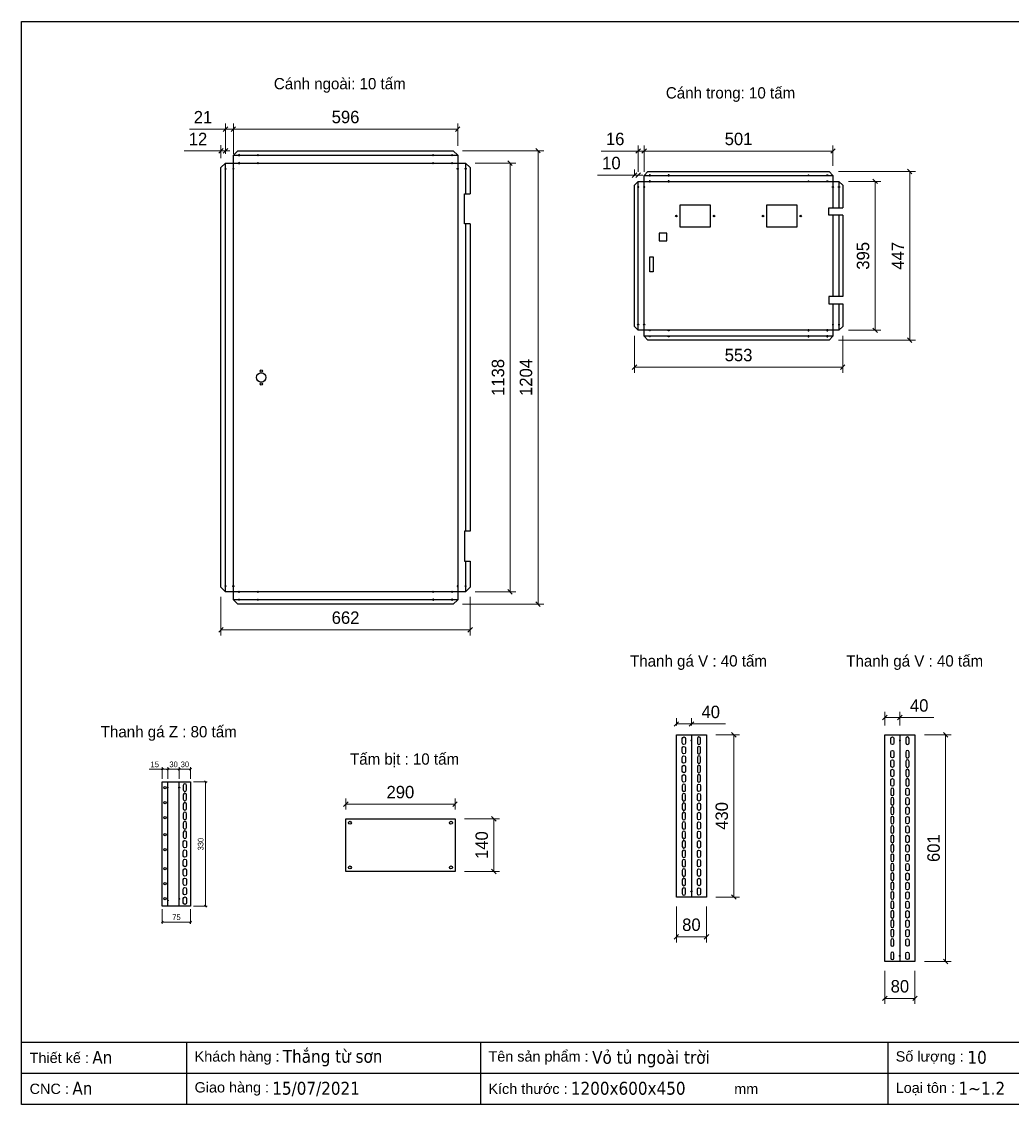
# Model space of a CAD drawing. Header units: millimetres. Extents: x 0 to 4065, y 0 to 2874.
# Drawn here: x 0 to 2630, y 0 to 2874 of the extents above; entities that cross this region are included whole.
import ezdxf
from ezdxf.enums import TextEntityAlignment as Align

# ---------------------------------------------------------------- set-up
doc = ezdxf.new("R2010")
doc.units = ezdxf.units.MM
doc.layers.add('CNC', color=7, linetype='Continuous')
doc.styles.add('Arial', font='arial.ttf')
doc.styles.add('Tahoma (Input Text)', font='tahoma.ttf')
doc.dimstyles.new('Dim-15', dxfattribs={"dimtxt": 15, "dimasz": 5, "dimexe": 5, "dimexo": 8, "dimgap": 5, "dimtad": 1, "dimdec": 0, "dimtxsty": 'Standard', "dimblk": 'OBLIQUE', "dimcen": 10, "dimclrd": 5, "dimclre": 5, "dimclrt": 3, "dimazin": 3, "dimtfac": 1, "dimtdec": 0, "dimtmove": 0, "dimatfit": 3, "dimldrblk": 'OBLIQUE', "dimlwd": 9, "dimlwe": 9})
doc.dimstyles.new('Dim-33', dxfattribs={"dimtxt": 33, "dimasz": 12, "dimexe": 15, "dimexo": 25, "dimgap": 15, "dimtad": 1, "dimdec": 0, "dimtxsty": 'Standard', "dimblk": 'OBLIQUE', "dimcen": 10, "dimclrd": 5, "dimclre": 5, "dimclrt": 3, "dimazin": 3, "dimtfac": 1, "dimtdec": 0, "dimtmove": 0, "dimatfit": 3, "dimldrblk": 'OPEN30', "dimlwd": 9, "dimlwe": 9})

# ---------------------------------------------------------------- blocks, each defined once
blk = doc.blocks.new('f3daunguoc')
at = {"layer": 'CNC', "color": 2, "lineweight": -3}
blk.add_circle((0, 0), 1.5, dxfattribs=at)
blk = doc.blocks.new('ovan8.5x20')
at = {"layer": 'CNC', "color": 2, "lineweight": -3}
for p, q in [((5.7, 4.2), (-5.8, 4.2)), ((-5.8, -4.2), (5.7, -4.2))]:
    blk.add_line(p, q, dxfattribs=at)
for centre, start, end in [((-5.8, 0), 90, 270), ((5.7, 0), 270, 90)]:
    blk.add_arc(centre, 4.25, start, end, dxfattribs=at)
blk = doc.blocks.new('*D1')
at = {"color": 5, "lineweight": 9, "transparency": 16777216}
for p, q in [((456.4, 855.8), (492.9, 855.8)), ((487.9, 855.8), (487.9, 525.8)), ((456.4, 525.8), (492.9, 525.8))]:
    blk.add_line(p, q, dxfattribs=at)
at = {"color": 0, "linetype": 'ByBlock', "lineweight": -2}
for p, q in [((490.4, 853.3), (485.4, 858.3)), ((485.4, 528.3), (490.4, 523.3))]:
    blk.add_line(p, q, dxfattribs=at)
at = {"layer": 'Defpoints', "color": 0, "transparency": 16777216}
for p in [(448.4, 855.8), (448.4, 525.8), (487.9, 525.8)]:
    blk.add_point(p, dxfattribs=at)
at = {"color": 3, "transparency": 16777216, "insert": (475.3, 690.8), "char_height": 15, "attachment_point": 5, "rotation": 90}
blk.add_mtext('330', dxfattribs=at)
blk = doc.blocks.new('_Oblique')
at = {"color": 0, "linetype": 'ByBlock', "lineweight": -2}
blk.add_line((-0.5, -0.5), (0.5, 0.5), dxfattribs=at)
blk = doc.blocks.new('*D2')
at = {"color": 5, "lineweight": 9, "transparency": 16777216}
for p, q in [((373.4, 517.8), (373.4, 478.9)), ((448.4, 517.8), (448.4, 478.9)), ((373.4, 483.9), (448.4, 483.9))]:
    blk.add_line(p, q, dxfattribs=at)
at = {"color": 0, "linetype": 'ByBlock', "lineweight": -2}
for p, q in [((375.9, 486.4), (370.9, 481.4)), ((445.9, 481.4), (450.9, 486.4))]:
    blk.add_line(p, q, dxfattribs=at)
at = {"layer": 'Defpoints', "color": 0, "transparency": 16777216}
for p in [(373.4, 525.8), (448.4, 525.8), (448.4, 483.9)]:
    blk.add_point(p, dxfattribs=at)
at = {"color": 3, "transparency": 16777216, "insert": (410.9, 496.6), "char_height": 15, "attachment_point": 5}
blk.add_mtext('75', dxfattribs=at)
blk = doc.blocks.new('*D3')
at = {"color": 0, "linetype": 'ByBlock', "lineweight": -2}
for p, q in [((390.9, 892.2), (385.9, 887.2)), ((415.9, 887.2), (420.9, 892.2))]:
    blk.add_line(p, q, dxfattribs=at)
at = {"color": 5, "lineweight": 9, "transparency": 16777216}
for p, q in [((388.4, 863.8), (388.4, 894.7)), ((418.4, 863.8), (418.4, 894.7)), ((388.4, 889.7), (418.4, 889.7))]:
    blk.add_line(p, q, dxfattribs=at)
at = {"layer": 'Defpoints', "color": 0, "transparency": 16777216}
for p in [(418.4, 889.7), (388.4, 855.8), (418.4, 855.8)]:
    blk.add_point(p, dxfattribs=at)
at = {"color": 3, "transparency": 16777216, "insert": (403.4, 902.4), "char_height": 15, "attachment_point": 5}
blk.add_mtext('30', dxfattribs=at)
blk = doc.blocks.new('*D4')
at = {"color": 0, "linetype": 'ByBlock', "lineweight": -2}
for p, q in [((420.9, 892.2), (415.9, 887.2)), ((445.9, 887.2), (450.9, 892.2))]:
    blk.add_line(p, q, dxfattribs=at)
at = {"color": 5, "lineweight": 9, "transparency": 16777216}
for p, q in [((418.4, 863.8), (418.4, 894.7)), ((448.4, 863.8), (448.4, 894.7)), ((418.4, 889.7), (448.4, 889.7))]:
    blk.add_line(p, q, dxfattribs=at)
at = {"layer": 'Defpoints', "color": 0, "transparency": 16777216}
for p in [(448.4, 889.7), (418.4, 855.8), (448.4, 855.8)]:
    blk.add_point(p, dxfattribs=at)
at = {"color": 3, "transparency": 16777216, "insert": (433.4, 902.4), "char_height": 15, "attachment_point": 5}
blk.add_mtext('30', dxfattribs=at)
blk = doc.blocks.new('*D5')
at = {"color": 0, "linetype": 'ByBlock', "lineweight": -2}
for p, q in [((375.9, 892.2), (370.9, 887.2)), ((385.9, 887.2), (390.9, 892.2))]:
    blk.add_line(p, q, dxfattribs=at)
at = {"color": 5, "lineweight": 9, "transparency": 16777216}
for p, q in [((373.4, 863.8), (373.4, 894.7)), ((388.4, 863.8), (388.4, 894.7)), ((373.4, 889.7), (338.3, 889.7)), ((388.4, 889.7), (373.4, 889.7))]:
    blk.add_line(p, q, dxfattribs=at)
at = {"layer": 'Defpoints', "color": 0, "transparency": 16777216}
for p in [(373.4, 889.7), (373.4, 855.8), (388.4, 855.8)]:
    blk.add_point(p, dxfattribs=at)
at = {"color": 3, "transparency": 16777216, "insert": (353.4, 902.4), "char_height": 15, "attachment_point": 5}
blk.add_mtext('15', dxfattribs=at)
blk = doc.blocks.new('f2dauxuoi')
at = {"layer": 'CNC', "color": 2, "lineweight": -3}
blk.add_circle((0, 0), 1, dxfattribs=at)
blk = doc.blocks.new('khungtenAsean2')
at = {"color": 7}
for p, q in [((2970, -1980), (0, -1980)), ((320, -1980), (320, -2100)), ((890, -1980), (890, -2100)), ((1680, -1980), (1680, -2100)), ((2020, -2040), (0, -2040))]:
    blk.add_line(p, q, dxfattribs=at)
blk.add_lwpolyline([(0, 0), (2970, 0), (2970, -2100), (0, -2100)], close=True, dxfattribs=at)
at = {"color": 2, "char_height": 20, "width": 917.634, "attachment_point": 4, "style": 'Arial'}
for s, insert in [('  Tên sản phẩm :', (890, -2010)), ('  Số lượng :', (1680, -2010)), ('  Thiết kế :', (0, -2010)), ('  Khách hàng :', (320, -2010)), ('  Giao hàng :', (320, -2070)), ('  Loại tôn :', (1680, -2070)), ('  CNC :', (0, -2070)), ('  Kích thước :', (890, -2070)), ('mm', (1382.3, -2070))]:
    blk.add_mtext(s, dxfattribs=dict(at, insert=insert))
at = {"color": 1, "style": 'Tahoma (Input Text)', "flags": 8}
for tag, p in [('#03', (506.6, -2019.3)), ('#01', (137.1, -2021.3)), ('#05', (1106.6, -2021.3)), ('#07', (1834.7, -2021.3)), ('#09', (2146.7, -2021.3)), ('#02', (98.5, -2081.3)), ('#04', (486.1, -2081.3)), ('#06', (1065.3, -2081.3)), ('#08', (1817.4, -2081.3)), ('#10', (2146.7, -2081.3))]:
    blk.add_attdef(tag, p, '', height=25, dxfattribs=at)
blk.add_attdef('#11', text='', height=25, dxfattribs=at).set_placement((2915, -2067.3), align=Align.CENTER)
blk = doc.blocks.new('*D6')
at = {"color": 0, "linetype": 'ByBlock', "lineweight": -2}
for p, q in [((568.1, 2594.8), (556.1, 2582.8)), ((1151.7, 2582.8), (1163.7, 2594.8))]:
    blk.add_line(p, q, dxfattribs=at)
at = {"color": 5, "lineweight": 9, "transparency": 16777216}
for p, q in [((562.1, 2544.5), (562.1, 2603.8)), ((562.1, 2588.8), (1157.7, 2588.8)), ((1157.7, 2544.5), (1157.7, 2603.8))]:
    blk.add_line(p, q, dxfattribs=at)
at = {"layer": 'Defpoints', "color": 0, "transparency": 16777216}
for p in [(1157.7, 2588.8), (562.1, 2519.5), (1157.7, 2519.5)]:
    blk.add_point(p, dxfattribs=at)
at = {"color": 3, "transparency": 16777216, "insert": (859.9, 2620.7), "char_height": 33, "attachment_point": 5}
blk.add_mtext('596', dxfattribs=at)
blk = doc.blocks.new('_Open30')
at = {"color": 0, "linetype": 'ByBlock', "lineweight": -2}
for p, q in [((-1, 0.27), (0, 0)), ((0, 0), (-1, -0.27)), ((0, 0), (-1, 0))]:
    blk.add_line(p, q, dxfattribs=at)
blk = doc.blocks.new('*D7')
at = {"color": 5, "lineweight": 9, "transparency": 16777216}
for p, q in [((541.1, 2588.8), (445.6, 2588.8)), ((541.1, 2523.5), (541.1, 2603.8)), ((562.1, 2588.8), (541.1, 2588.8)), ((562.1, 2523.5), (562.1, 2603.8)), ((562.1, 2588.8), (574.1, 2588.8))]:
    blk.add_line(p, q, dxfattribs=at)
at = {"color": 0, "linetype": 'ByBlock', "lineweight": -2}
for p, q in [((535.1, 2582.8), (547.1, 2594.8)), ((568.1, 2594.8), (556.1, 2582.8))]:
    blk.add_line(p, q, dxfattribs=at)
at = {"layer": 'Defpoints', "color": 0, "transparency": 16777216}
for p in [(541.1, 2588.8), (541.1, 2498.5), (562.1, 2498.5)]:
    blk.add_point(p, dxfattribs=at)
at = {"color": 3, "transparency": 16777216, "insert": (481.4, 2620.4), "char_height": 33, "attachment_point": 5}
blk.add_mtext('21', dxfattribs=at)
blk = doc.blocks.new('*D8')
at = {"color": 5, "lineweight": 9, "transparency": 16777216}
for p, q in [((529.1, 2531), (431.3, 2531)), ((529.1, 2511.5), (529.1, 2546)), ((541.1, 2531), (529.1, 2531)), ((541.1, 2523.5), (541.1, 2546)), ((541.1, 2531), (553.1, 2531))]:
    blk.add_line(p, q, dxfattribs=at)
at = {"color": 0, "linetype": 'ByBlock', "lineweight": -2}
for p, q in [((523.1, 2525), (535.1, 2537)), ((547.1, 2537), (535.1, 2525))]:
    blk.add_line(p, q, dxfattribs=at)
at = {"layer": 'Defpoints', "color": 0, "transparency": 16777216}
for p in [(529.1, 2531), (529.1, 2486.5), (541.1, 2498.5)]:
    blk.add_point(p, dxfattribs=at)
at = {"color": 3, "transparency": 16777216, "insert": (468.2, 2562.6), "char_height": 33, "attachment_point": 5}
blk.add_mtext('12', dxfattribs=at)
blk = doc.blocks.new('*D9')
at = {"color": 5, "lineweight": 9, "transparency": 16777216}
for p, q in [((529.1, 1347.5), (529.1, 1244.8)), ((1190.7, 1347.5), (1190.7, 1244.8)), ((529.1, 1259.8), (1190.7, 1259.8))]:
    blk.add_line(p, q, dxfattribs=at)
at = {"color": 0, "linetype": 'ByBlock', "lineweight": -2}
for p, q in [((535.1, 1265.8), (523.1, 1253.8)), ((1184.7, 1253.8), (1196.7, 1265.8))]:
    blk.add_line(p, q, dxfattribs=at)
at = {"layer": 'Defpoints', "color": 0, "transparency": 16777216}
for p in [(529.1, 1372.5), (1190.7, 1372.5), (1190.7, 1259.8)]:
    blk.add_point(p, dxfattribs=at)
at = {"color": 3, "transparency": 16777216, "insert": (859.9, 1291.7), "char_height": 33, "attachment_point": 5}
blk.add_mtext('662', dxfattribs=at)
blk = doc.blocks.new('*D10')
at = {"color": 5, "lineweight": 9, "transparency": 16777216}
for p, q in [((1170.7, 2531.5), (1386, 2531.5)), ((1371, 2531.5), (1371, 1327.5)), ((1170.7, 1327.5), (1386, 1327.5))]:
    blk.add_line(p, q, dxfattribs=at)
at = {"color": 0, "linetype": 'ByBlock', "lineweight": -2}
for p, q in [((1377, 2525.5), (1365, 2537.5)), ((1365, 1333.5), (1377, 1321.5))]:
    blk.add_line(p, q, dxfattribs=at)
at = {"layer": 'Defpoints', "color": 0, "transparency": 16777216}
for p in [(1145.7, 2531.5), (1145.7, 1327.5), (1371, 1327.5)]:
    blk.add_point(p, dxfattribs=at)
at = {"color": 3, "transparency": 16777216, "insert": (1339.1, 1929.5), "char_height": 33, "attachment_point": 5, "rotation": 90}
blk.add_mtext('1204', dxfattribs=at)
blk = doc.blocks.new('*D11')
at = {"color": 0, "linetype": 'ByBlock', "lineweight": -2}
for p, q in [((1302.6, 2492.5), (1290.6, 2504.5)), ((1290.6, 1366.5), (1302.6, 1354.5))]:
    blk.add_line(p, q, dxfattribs=at)
at = {"color": 5, "lineweight": 9, "transparency": 16777216}
for p, q in [((1203.7, 2498.5), (1311.6, 2498.5)), ((1296.6, 2498.5), (1296.6, 1360.5)), ((1203.7, 1360.5), (1311.6, 1360.5))]:
    blk.add_line(p, q, dxfattribs=at)
at = {"layer": 'Defpoints', "color": 0, "transparency": 16777216}
for p in [(1178.7, 2498.5), (1178.7, 1360.5), (1296.6, 1360.5)]:
    blk.add_point(p, dxfattribs=at)
at = {"color": 3, "transparency": 16777216, "insert": (1264.8, 1929.5), "char_height": 33, "attachment_point": 5, "rotation": 90}
blk.add_mtext('1138', dxfattribs=at)
blk = doc.blocks.new('*D12')
at = {"color": 0, "linetype": 'ByBlock', "lineweight": -2}
for p, q in [((1658.8, 2536.6), (1646.8, 2524.6)), ((2147.8, 2524.6), (2159.8, 2536.6))]:
    blk.add_line(p, q, dxfattribs=at)
at = {"color": 5, "lineweight": 9, "transparency": 16777216}
for p, q in [((1652.8, 2491), (1652.8, 2545.6)), ((1652.8, 2530.6), (2153.8, 2530.6)), ((2153.8, 2491), (2153.8, 2545.6))]:
    blk.add_line(p, q, dxfattribs=at)
at = {"layer": 'Defpoints', "color": 0, "transparency": 16777216}
for p in [(2153.8, 2530.6), (1652.8, 2466), (2153.8, 2466)]:
    blk.add_point(p, dxfattribs=at)
at = {"color": 3, "transparency": 16777216, "insert": (1903.3, 2562.5), "char_height": 33, "attachment_point": 5}
blk.add_mtext('501', dxfattribs=at)
blk = doc.blocks.new('*D13')
at = {"color": 5, "lineweight": 9, "transparency": 16777216}
for p, q in [((1636.8, 2530.6), (1538.6, 2530.6)), ((1636.8, 2475), (1636.8, 2545.6)), ((1652.8, 2530.6), (1636.8, 2530.6)), ((1652.8, 2475), (1652.8, 2545.6)), ((1652.8, 2530.6), (1664.8, 2530.6))]:
    blk.add_line(p, q, dxfattribs=at)
at = {"color": 0, "linetype": 'ByBlock', "lineweight": -2}
for p, q in [((1630.8, 2524.6), (1642.8, 2536.6)), ((1658.8, 2536.6), (1646.8, 2524.6))]:
    blk.add_line(p, q, dxfattribs=at)
at = {"layer": 'Defpoints', "color": 0, "transparency": 16777216}
for p in [(1636.8, 2530.6), (1636.8, 2450), (1652.8, 2450)]:
    blk.add_point(p, dxfattribs=at)
at = {"color": 3, "transparency": 16777216, "insert": (1575.7, 2562.5), "char_height": 33, "attachment_point": 5}
blk.add_mtext('16', dxfattribs=at)
blk = doc.blocks.new('*D14')
at = {"color": 0, "linetype": 'ByBlock', "lineweight": -2}
for p, q in [((1620.8, 2460.6), (1632.8, 2472.6)), ((1642.8, 2472.6), (1630.8, 2460.6))]:
    blk.add_line(p, q, dxfattribs=at)
at = {"color": 5, "lineweight": 9, "transparency": 16777216}
for p, q in [((1626.8, 2465), (1626.8, 2481.6)), ((1636.8, 2475), (1636.8, 2481.6)), ((1626.8, 2466.6), (1528.7, 2466.6)), ((1636.8, 2466.6), (1626.8, 2466.6)), ((1636.8, 2466.6), (1648.8, 2466.6))]:
    blk.add_line(p, q, dxfattribs=at)
at = {"layer": 'Defpoints', "color": 0, "transparency": 16777216}
for p in [(1626.8, 2466.6), (1636.8, 2450), (1626.8, 2440)]:
    blk.add_point(p, dxfattribs=at)
at = {"color": 3, "transparency": 16777216, "insert": (1565.7, 2498.5), "char_height": 33, "attachment_point": 5}
blk.add_mtext('10', dxfattribs=at)
blk = doc.blocks.new('*D15')
at = {"color": 5, "lineweight": 9, "transparency": 16777216}
for p, q in [((2194.8, 2450), (2280.8, 2450)), ((2265.8, 2450), (2265.8, 2054.7)), ((2194.8, 2054.7), (2280.8, 2054.7))]:
    blk.add_line(p, q, dxfattribs=at)
at = {"color": 0, "linetype": 'ByBlock', "lineweight": -2}
for p, q in [((2271.8, 2444), (2259.8, 2456)), ((2259.8, 2060.7), (2271.8, 2048.7))]:
    blk.add_line(p, q, dxfattribs=at)
at = {"layer": 'Defpoints', "color": 0, "transparency": 16777216}
for p in [(2169.8, 2450), (2169.8, 2054.7), (2265.8, 2054.7)]:
    blk.add_point(p, dxfattribs=at)
at = {"color": 3, "transparency": 16777216, "insert": (2233.9, 2252.4), "char_height": 33, "attachment_point": 5, "rotation": 90}
blk.add_mtext('395', dxfattribs=at)
blk = doc.blocks.new('*D16')
at = {"color": 5, "lineweight": 9, "transparency": 16777216}
for p, q in [((2168.8, 2476), (2372.7, 2476)), ((2357.7, 2476), (2357.7, 2028.7)), ((2168.8, 2028.7), (2372.7, 2028.7))]:
    blk.add_line(p, q, dxfattribs=at)
at = {"color": 0, "linetype": 'ByBlock', "lineweight": -2}
for p, q in [((2363.7, 2470), (2351.7, 2482)), ((2351.7, 2034.7), (2363.7, 2022.7))]:
    blk.add_line(p, q, dxfattribs=at)
at = {"layer": 'Defpoints', "color": 0, "transparency": 16777216}
for p in [(2143.8, 2476), (2143.8, 2028.7), (2357.7, 2028.7)]:
    blk.add_point(p, dxfattribs=at)
at = {"color": 3, "transparency": 16777216, "insert": (2326.2, 2252.4), "char_height": 33, "attachment_point": 5, "rotation": 90}
blk.add_mtext('447', dxfattribs=at)
blk = doc.blocks.new('*D17')
at = {"color": 5, "lineweight": 9, "transparency": 16777216}
for p, q in [((1626.8, 2039.7), (1626.8, 1942)), ((2179.8, 2039.7), (2179.8, 1942)), ((1626.8, 1957), (2179.8, 1957))]:
    blk.add_line(p, q, dxfattribs=at)
at = {"color": 0, "linetype": 'ByBlock', "lineweight": -2}
for p, q in [((1632.8, 1963), (1620.8, 1951)), ((2173.8, 1951), (2185.8, 1963))]:
    blk.add_line(p, q, dxfattribs=at)
at = {"layer": 'Defpoints', "color": 0, "transparency": 16777216}
for p in [(1626.8, 2064.7), (2179.8, 2064.7), (2179.8, 1957)]:
    blk.add_point(p, dxfattribs=at)
at = {"color": 3, "transparency": 16777216, "insert": (1903.3, 1988.8), "char_height": 33, "attachment_point": 5}
blk.add_mtext('553', dxfattribs=at)
blk = doc.blocks.new('*D24')
at = {"color": 5, "lineweight": 9, "transparency": 16777216}
for p, q in [((860.5, 783.1), (860.5, 811.7)), ((1150.5, 783.1), (1150.5, 811.7)), ((860.5, 796.7), (1150.5, 796.7))]:
    blk.add_line(p, q, dxfattribs=at)
at = {"color": 0, "linetype": 'ByBlock', "lineweight": -2}
for p, q in [((866.5, 802.7), (854.5, 790.7)), ((1144.5, 790.7), (1156.5, 802.7))]:
    blk.add_line(p, q, dxfattribs=at)
at = {"layer": 'Defpoints', "color": 0, "transparency": 16777216}
for p in [(1150.5, 796.7), (860.5, 758.1), (1150.5, 758.1)]:
    blk.add_point(p, dxfattribs=at)
at = {"color": 3, "transparency": 16777216, "insert": (1005.5, 828.6), "char_height": 33, "attachment_point": 5}
blk.add_mtext('290', dxfattribs=at)
blk = doc.blocks.new('*D25')
at = {"color": 5, "lineweight": 9, "transparency": 16777216}
for p, q in [((1175.5, 758.1), (1268.4, 758.1)), ((1253.4, 758.1), (1253.4, 618.1)), ((1175.5, 618.1), (1268.4, 618.1))]:
    blk.add_line(p, q, dxfattribs=at)
at = {"color": 0, "linetype": 'ByBlock', "lineweight": -2}
for p, q in [((1259.4, 752.1), (1247.4, 764.1)), ((1247.4, 624.1), (1259.4, 612.1))]:
    blk.add_line(p, q, dxfattribs=at)
at = {"layer": 'Defpoints', "color": 0, "transparency": 16777216}
for p in [(1150.5, 758.1), (1150.5, 618.1), (1253.4, 618.1)]:
    blk.add_point(p, dxfattribs=at)
at = {"color": 3, "transparency": 16777216, "insert": (1221.6, 688.1), "char_height": 33, "attachment_point": 5, "rotation": 90}
blk.add_mtext('140', dxfattribs=at)
blk = doc.blocks.new('*D26')
at = {"color": 0, "linetype": 'ByBlock', "lineweight": -2}
for p, q in [((1744.1, 1015.7), (1732.1, 1003.7)), ((1772.1, 1003.7), (1784.1, 1015.7))]:
    blk.add_line(p, q, dxfattribs=at)
at = {"color": 5, "lineweight": 9, "transparency": 16777216}
for p, q in [((1738.1, 1005.8), (1738.1, 1024.7)), ((1738.1, 1009.7), (1778.1, 1009.7)), ((1778.1, 1005.8), (1778.1, 1024.7)), ((1778.1, 1009.7), (1868.6, 1009.7))]:
    blk.add_line(p, q, dxfattribs=at)
at = {"layer": 'Defpoints', "color": 0, "transparency": 16777216}
for p in [(1778.1, 1009.7), (1738.1, 980.8), (1778.1, 980.8)]:
    blk.add_point(p, dxfattribs=at)
at = {"color": 3, "transparency": 16777216, "insert": (1829.4, 1041.5), "char_height": 33, "attachment_point": 5}
blk.add_mtext('40', dxfattribs=at)
blk = doc.blocks.new('*D27')
at = {"color": 5, "lineweight": 9, "transparency": 16777216}
for p, q in [((1738.1, 525.4), (1738.1, 429.8)), ((1818.1, 525.4), (1818.1, 429.8)), ((1738.1, 444.8), (1818.1, 444.8))]:
    blk.add_line(p, q, dxfattribs=at)
at = {"color": 0, "linetype": 'ByBlock', "lineweight": -2}
for p, q in [((1744.1, 450.8), (1732.1, 438.8)), ((1812.1, 438.8), (1824.1, 450.8))]:
    blk.add_line(p, q, dxfattribs=at)
at = {"layer": 'Defpoints', "color": 0, "transparency": 16777216}
for p in [(1738.1, 550.4), (1818.1, 550.4), (1818.1, 444.8)]:
    blk.add_point(p, dxfattribs=at)
at = {"color": 3, "transparency": 16777216, "insert": (1778.1, 476.6), "char_height": 33, "attachment_point": 5}
blk.add_mtext('80', dxfattribs=at)
blk = doc.blocks.new('*D28')
at = {"color": 5, "lineweight": 9, "transparency": 16777216}
for p, q in [((1843.1, 980.8), (1905.8, 980.8)), ((1890.8, 980.8), (1890.8, 550.4)), ((1843.1, 550.4), (1905.8, 550.4))]:
    blk.add_line(p, q, dxfattribs=at)
at = {"color": 0, "linetype": 'ByBlock', "lineweight": -2}
for p, q in [((1896.8, 974.8), (1884.8, 986.8)), ((1884.8, 556.4), (1896.8, 544.4))]:
    blk.add_line(p, q, dxfattribs=at)
at = {"layer": 'Defpoints', "color": 0, "transparency": 16777216}
for p in [(1818.1, 980.8), (1818.1, 550.4), (1890.8, 550.4)]:
    blk.add_point(p, dxfattribs=at)
at = {"color": 3, "transparency": 16777216, "insert": (1858.9, 765.6), "char_height": 33, "attachment_point": 5, "rotation": 90}
blk.add_mtext('430', dxfattribs=at)
blk = doc.blocks.new('*D29')
at = {"color": 5, "lineweight": 9, "transparency": 16777216}
for p, q in [((2291.6, 1005.8), (2291.6, 1041.7)), ((2331.6, 1005.8), (2331.6, 1041.7)), ((2291.6, 1026.7), (2331.6, 1026.7)), ((2331.6, 1026.7), (2422.1, 1026.7))]:
    blk.add_line(p, q, dxfattribs=at)
at = {"color": 0, "linetype": 'ByBlock', "lineweight": -2}
for p, q in [((2297.6, 1032.7), (2285.6, 1020.7)), ((2325.6, 1020.7), (2337.6, 1032.7))]:
    blk.add_line(p, q, dxfattribs=at)
at = {"layer": 'Defpoints', "color": 0, "transparency": 16777216}
for p in [(2331.6, 1026.7), (2291.6, 980.8), (2331.6, 980.8)]:
    blk.add_point(p, dxfattribs=at)
at = {"color": 3, "transparency": 16777216, "insert": (2382.8, 1058.6), "char_height": 33, "attachment_point": 5}
blk.add_mtext('40', dxfattribs=at)
blk = doc.blocks.new('*D30')
at = {"color": 5, "lineweight": 9, "transparency": 16777216}
for p, q in [((2396.6, 980.8), (2468, 980.8)), ((2453, 980.8), (2453, 379.4)), ((2396.6, 379.4), (2468, 379.4))]:
    blk.add_line(p, q, dxfattribs=at)
at = {"color": 0, "linetype": 'ByBlock', "lineweight": -2}
for p, q in [((2459, 974.8), (2447, 986.8)), ((2447, 385.4), (2459, 373.4))]:
    blk.add_line(p, q, dxfattribs=at)
at = {"layer": 'Defpoints', "color": 0, "transparency": 16777216}
for p in [(2371.6, 980.8), (2371.6, 379.4), (2453, 379.4)]:
    blk.add_point(p, dxfattribs=at)
at = {"color": 3, "transparency": 16777216, "insert": (2421.1, 680.1), "char_height": 33, "attachment_point": 5, "rotation": 90}
blk.add_mtext('601', dxfattribs=at)
blk = doc.blocks.new('*D31')
at = {"color": 5, "lineweight": 9, "transparency": 16777216}
for p, q in [((2291.6, 354.4), (2291.6, 266.4)), ((2371.6, 354.4), (2371.6, 266.4)), ((2291.6, 281.4), (2371.6, 281.4))]:
    blk.add_line(p, q, dxfattribs=at)
at = {"color": 0, "linetype": 'ByBlock', "lineweight": -2}
for p, q in [((2297.6, 287.4), (2285.6, 275.4)), ((2365.6, 275.4), (2377.6, 287.4))]:
    blk.add_line(p, q, dxfattribs=at)
at = {"layer": 'Defpoints', "color": 0, "transparency": 16777216}
for p in [(2291.6, 379.4), (2371.6, 379.4), (2371.6, 281.4)]:
    blk.add_point(p, dxfattribs=at)
at = {"color": 3, "transparency": 16777216, "insert": (2331.6, 313.2), "char_height": 33, "attachment_point": 5}
blk.add_mtext('80', dxfattribs=at)

msp = doc.modelspace()

# ---------------------------------------------------------------- linework, layer by layer
at = {"color": 7}
for p, q in [((1778.1, 980.8), (1778.1, 550.4)), ((2331.6, 980.8), (2331.6, 379.4)), ((373.4, 855.8), (448.4, 855.8)), ((373.4, 525.8), (373.4, 855.8)), ((388.4, 525.8), (388.4, 855.8)), ((418.4, 525.8), (418.4, 855.8)), ((448.4, 855.8), (448.4, 525.8)), ((448.4, 525.8), (373.4, 525.8))]:
    msp.add_line(p, q, dxfattribs=at)
for points in [[(1190.7, 1441.7), (1190.7, 1372.5), (1178.7, 1360.5), (1157.7, 1360.5), (1157.7, 1339.5), (1145.7, 1327.5), (574.1, 1327.5), (562.1, 1339.5), (562.1, 1360.5), (541.1, 1360.5), (529.1, 1372.5), (529.1, 2486.5), (541.1, 2498.5), (562.1, 2498.5), (562.1, 2519.5), (574.1, 2531.5), (1145.7, 2531.5), (1157.7, 2519.5), (1157.7, 2498.5), (1178.7, 2498.5), (1190.7, 2486.5), (1190.7, 2417.3)], [(562.1, 2519.5), (1157.7, 2519.5)], [(541.1, 1360.5), (541.1, 2498.5)], [(1178.7, 2498.5), (1178.7, 2417.3)], [(2179.8, 2124.7), (2179.8, 2064.7), (2169.8, 2054.7), (2153.8, 2054.7), (2153.8, 2038.7), (2143.8, 2028.7), (1662.8, 2028.7), (1652.8, 2038.7), (1652.8, 2054.7), (1636.8, 2054.7), (1626.8, 2064.7), (1626.8, 2440), (1636.8, 2450), (1652.8, 2450), (1652.8, 2466), (1662.8, 2476), (2143.8, 2476), (2153.8, 2466), (2153.8, 2450), (2169.8, 2450), (2179.8, 2440), (2179.8, 2380)], [(1636.8, 2054.7), (1636.8, 2450)], [(1652.8, 2466), (2153.8, 2466)], [(2153.8, 2124.7), (2153.8, 2054.7), (1652.8, 2054.7), (1652.8, 2450), (2153.8, 2450), (2153.8, 2380)], [(2169.8, 2450), (2169.8, 2380)], [(2153.8, 2360), (2153.8, 2144.7)], [(2169.8, 2360), (2169.8, 2144.7)], [(2179.8, 2360), (2179.8, 2144.7)], [(1178.7, 2337.3), (1178.7, 1521.7)], [(1190.7, 2337.3), (1190.7, 1521.7)], [(2169.8, 2124.7), (2169.8, 2054.7)], [(2153.8, 2038.7), (1652.8, 2038.7)], [(1178.7, 1441.7), (1178.7, 1360.5)], [(1157.7, 1339.5), (562.1, 1339.5)]]:
    msp.add_lwpolyline(points, dxfattribs=at)
for points in [[(562.1, 2498.5), (1157.7, 2498.5), (1157.7, 1360.5), (562.1, 1360.5)], [(1738.1, 980.8), (1818.1, 980.8), (1818.1, 550.4), (1738.1, 550.4)], [(2291.6, 980.8), (2371.6, 980.8), (2371.6, 379.4), (2291.6, 379.4)], [(860.5, 758.1), (1150.5, 758.1), (1150.5, 618.1), (860.5, 618.1)]]:
    msp.add_lwpolyline(points, close=True, dxfattribs=at)
at = {"color": 2}
for points in [[(1190.7, 2337.3), (1175.7, 2337.3), (1175.7, 2417.3), (1190.7, 2417.3)], [(2179.8, 2360), (2142.8, 2360), (2142.8, 2380), (2179.8, 2380)], [(2179.8, 2144.7), (2142.8, 2144.7), (2142.8, 2124.7), (2179.8, 2124.7)], [(1190.7, 1521.7), (1175.7, 1521.7), (1175.7, 1441.7), (1190.7, 1441.7)]]:
    msp.add_lwpolyline(points, dxfattribs=at)
for points in [[(1748.3, 2388.1), (1828.3, 2388.1), (1828.3, 2328.1), (1748.3, 2328.1)], [(1978.3, 2388.1), (2058.3, 2388.1), (2058.3, 2328.1), (1978.3, 2328.1)], [(1692.5, 2292.1), (1713, 2292.1), (1713, 2312.6), (1692.5, 2312.6)], [(1667.8, 2249.5), (1676.8, 2249.5), (1676.8, 2209.5), (1667.8, 2209.5)]]:
    msp.add_lwpolyline(points, close=True, dxfattribs=at)
for centre, radius in [((1738.3, 2358.1), 2), ((1838.3, 2358.1), 2), ((1968.3, 2358.1), 2), ((2068.3, 2358.1), 2), ((636.1, 1929.5), 12.5), ((636.1, 1946.5), 3), ((636.1, 1912.5), 3), ((380.9, 840.8), 3), ((380.9, 800.8), 3), ((380.9, 760.8), 3), ((871.3, 747.4), 4), ((1139.8, 747.4), 4), ((380.9, 715.8), 3), ((380.9, 675.8), 3), ((871.3, 628.9), 4), ((1139.8, 628.9), 4), ((380.9, 625.8), 3), ((380.9, 585.8), 3), ((380.9, 545.8), 3)]:
    msp.add_circle(centre, radius, dxfattribs=at)

# ---------------------------------------------------------------- block references
at = {"color": 7}
ref = msp.add_blockref('khungtenAsean2', (0, 2874), dxfattribs=dict(at, xscale=1.368575999993481, yscale=1.368575999993481, zscale=1.368575999993481))
ref.add_attrib('#08', '1~1.2', (2487.3, 25.6), dxfattribs={"color": 1, "height": 34.21, "style": 'Tahoma (Input Text)'})
ref.add_attrib('#07', '10', (2510.9, 107.7), dxfattribs={"color": 1, "height": 34.21, "style": 'Tahoma (Input Text)'})
ref.add_attrib('#06', '1200x600x450', (1458, 25.6), dxfattribs={"color": 1, "height": 34.214, "style": 'Tahoma (Input Text)'})
ref.add_attrib('#05', 'Vỏ tủ ngoài trời', (1514.5, 107.7), dxfattribs={"color": 1, "height": 34.214, "style": 'Tahoma (Input Text)'})
ref.add_attrib('#04', '15/07/2021', (665.3, 25.6), dxfattribs={"color": 1, "height": 34.21, "style": 'Tahoma (Input Text)'})
ref.add_attrib('#03', 'Thắng từ sơn', (693.3, 110.4), dxfattribs={"color": 1, "height": 34.214, "style": 'Tahoma (Input Text)'})
ref.add_attrib('#02', 'An', (134.7, 25.6), dxfattribs={"color": 1, "height": 34.21, "style": 'Tahoma (Input Text)'})
ref.add_attrib('#01', 'An', (187.6, 107.7), dxfattribs={"color": 1, "height": 34.21, "style": 'Tahoma (Input Text)'})
at = {"lineweight": -3, "xscale": -1}
for p, rotation in [((577.1, 2519.5), 180), ((627.1, 2519.5), 180), ((541.1, 2483.5), 180), ((562.1, 2483.5), 180), ((577.1, 2498.5), 180), ((627.1, 2498.5), 180), ((1667.8, 2466), 180), ((1667.8, 2450), 180), ((1717.8, 2466), 180), ((1717.8, 2450), 180), ((1636.8, 2435), 180), ((1652.8, 2435), 180), ((1778.1, 965.8), 180), ((2331.6, 965.8), 180), ((418.4, 545.8), 270)]:
    msp.add_blockref('f3daunguoc', p, dxfattribs=dict(at, rotation=rotation))
at = {"lineweight": -3}
for name, p, rotation in [('f3daunguoc', (1092.7, 2519.5), 180), ('f3daunguoc', (1142.7, 2519.5), 180), ('f3daunguoc', (1092.7, 2498.5), 180), ('f3daunguoc', (1142.7, 2498.5), 180), ('f3daunguoc', (1157.7, 2483.5), 180), ('f3daunguoc', (1178.7, 2483.5), 180), ('f3daunguoc', (2088.8, 2466), 180), ('f3daunguoc', (2088.8, 2450), 180), ('f3daunguoc', (2138.8, 2466), 180), ('f3daunguoc', (2138.8, 2450), 180), ('f3daunguoc', (2153.8, 2435), 180), ('f3daunguoc', (2169.8, 2435), 180), ('f3daunguoc', (418.4, 840.8), 270), ('f2dauxuoi', (388.4, 540.8), 180)]:
    msp.add_blockref(name, p, dxfattribs=dict(at, rotation=rotation))
for p in [(1636.8, 2069.7), (1652.8, 2069.7), (1667.8, 2054.7), (1717.8, 2054.7), (1667.8, 2038.7), (1717.8, 2038.7), (541.1, 1375.5), (562.1, 1375.5), (577.1, 1360.5), (627.1, 1360.5), (577.1, 1339.5), (627.1, 1339.5), (1778.1, 565.4), (2331.6, 394.4)]:
    msp.add_blockref('f3daunguoc', p, dxfattribs=at)
at = {"lineweight": -3, "xscale": -1}
for name, p in [('f3daunguoc', (2153.8, 2069.7)), ('f3daunguoc', (2169.8, 2069.7)), ('f3daunguoc', (2088.8, 2054.7)), ('f3daunguoc', (2138.8, 2054.7)), ('f3daunguoc', (2088.8, 2038.7)), ('f3daunguoc', (2138.8, 2038.7)), ('f3daunguoc', (1092.7, 1360.5)), ('f3daunguoc', (1142.7, 1360.5)), ('f3daunguoc', (1157.7, 1375.5)), ('f3daunguoc', (1178.7, 1375.5)), ('f3daunguoc', (1092.7, 1339.5)), ('f3daunguoc', (1142.7, 1339.5)), ('f2dauxuoi', (388.4, 840.8))]:
    msp.add_blockref(name, p, dxfattribs=at)
at = {"layer": 'CNC', "lineweight": -3, "xscale": -1}
for p, rotation in [((1758.1, 965.2), 90), ((1758.1, 940.2), 90), ((2311.6, 965.2), 90), ((1758.1, 915.2), 90), ((2311.6, 929.5), 90), ((1758.1, 890.2), 90), ((2311.6, 904.5), 90), ((1758.1, 865.2), 90), ((2311.6, 879.5), 90), ((2311.6, 854.5), 90), ((1798.1, 840.2), 270), ((2351.6, 829.5), 270), ((1798.1, 815.2), 270), ((2351.6, 804.5), 270), ((1798.1, 790.2), 270), ((2351.6, 779.5), 270), ((1798.1, 765.2), 270), ((1798.1, 740.2), 270), ((2351.6, 754.5), 270), ((1798.1, 715.2), 270), ((2351.6, 729.5), 270), ((433.4, 690.8), 270), ((1798.1, 690.2), 270), ((2351.6, 704.5), 270), ((433.4, 665.8), 270), ((1798.1, 665.2), 270), ((2351.6, 679.5), 270), ((2351.6, 654.5), 270), ((433.4, 640.8), 270), ((1798.1, 640.2), 270), ((2351.6, 629.5), 270), ((433.4, 615.8), 270), ((1798.1, 615.2), 270), ((2351.6, 604.5), 270), ((433.4, 590.8), 270), ((433.4, 565.8), 270), ((1798.1, 590.2), 270), ((1798.1, 565.2), 270), ((2351.6, 579.5), 270), ((433.4, 540.8), 270), ((2351.6, 554.5), 270), ((2351.6, 529.5), 270), ((2351.6, 504.5), 270), ((2351.6, 479.5), 270), ((2351.6, 454.5), 270), ((2351.6, 429.5), 270), ((2351.6, 394.2), 270)]:
    msp.add_blockref('ovan8.5x20', p, dxfattribs=dict(at, rotation=rotation))
at = {"layer": 'CNC', "lineweight": -3}
for p, rotation in [((1798.1, 965.2), 270), ((1798.1, 940.2), 270), ((2351.6, 965.2), 270), ((1798.1, 915.2), 270), ((2351.6, 929.5), 270), ((1798.1, 890.2), 270), ((2351.6, 904.5), 270), ((1798.1, 865.2), 270), ((2351.6, 879.5), 270), ((2351.6, 854.5), 270), ((433.4, 840.8), 270), ((1758.1, 840.2), 90), ((2311.6, 829.5), 90), ((433.4, 815.8), 270), ((1758.1, 815.2), 90), ((2311.6, 804.5), 90), ((433.4, 790.8), 270), ((1758.1, 790.2), 90), ((2311.6, 779.5), 90), ((433.4, 765.8), 270), ((433.4, 740.8), 270), ((1758.1, 765.2), 90), ((1758.1, 740.2), 90), ((2311.6, 754.5), 90), ((433.4, 715.8), 270), ((1758.1, 715.2), 90), ((2311.6, 729.5), 90), ((1758.1, 690.2), 90), ((2311.6, 704.5), 90), ((1758.1, 665.2), 90), ((2311.6, 679.5), 90), ((2311.6, 654.5), 90), ((1758.1, 640.2), 90), ((2311.6, 629.5), 90), ((1758.1, 615.2), 90), ((2311.6, 604.5), 90), ((1758.1, 590.2), 90), ((1758.1, 565.2), 90), ((2311.6, 579.5), 90), ((2311.6, 554.5), 90), ((2311.6, 529.5), 90), ((2311.6, 504.5), 90), ((2311.6, 479.5), 90), ((2311.6, 454.5), 90), ((2311.6, 429.5), 90), ((2311.6, 394.2), 90)]:
    msp.add_blockref('ovan8.5x20', p, dxfattribs=dict(at, rotation=rotation))

# ---------------------------------------------------------------- texts
at = {"color": 2, "char_height": 35, "width": 775, "attachment_point": 5}
for s, insert in [('{\\H0.8571x;\\C7;Cánh ngoài: 10 tấm}', (844.6, 2704.9)), ('{\\H0.8571x;\\C7;Cánh trong: 10 tấm}', (1881.9, 2680.5)), ('{\\H0.8571x;\\C7;Thanh gá V : 40 tấm}', (1796.9, 1172.6)), ('{\\H0.8571x;\\C7;Thanh gá V : 40 tấm}', (2370.9, 1172.6)), ('{\\H0.8571x;\\C7;Thanh gá Z : 80 tấm}', (390.5, 984.6)), ('{\\H0.8571x;\\C7;Tấm bịt : 10 tấm}', (1016.5, 913.3))]:
    msp.add_mtext(s, dxfattribs=dict(at, insert=insert))

# ---------------------------------------------------------------- dimensions: what is measured, and where the dimension line sits
at = {"color": 7}
for base, p1, p2, dimstyle, picture, middle in [((541.1, 2588.8), (562.1, 2498.5), (541.1, 2498.5), 'Dim-33', '*D7', (481.4, 2620.4)), ((1157.7, 2588.8), (562.1, 2519.5), (1157.7, 2519.5), 'Dim-33', '*D6', (859.9, 2620.7)), ((529.1, 2531), (541.1, 2498.5), (529.1, 2486.5), 'Dim-33', '*D8', (468.2, 2562.6)), ((1636.8, 2530.6), (1652.8, 2450), (1636.8, 2450), 'Dim-33', '*D13', (1575.7, 2562.5)), ((2153.8, 2530.6), (1652.8, 2466), (2153.8, 2466), 'Dim-33', '*D12', (1903.3, 2562.5)), ((1626.8, 2466.6), (1636.8, 2450), (1626.8, 2440), 'Dim-33', '*D14', (1565.7, 2498.5)), ((2179.8, 1957), (1626.8, 2064.7), (2179.8, 2064.7), 'Dim-33', '*D17', (1903.3, 1988.8)), ((1190.7, 1259.8), (529.1, 1372.5), (1190.7, 1372.5), 'Dim-33', '*D9', (859.9, 1291.7)), ((2331.6, 1026.7), (2291.6, 980.8), (2331.6, 980.8), 'Dim-33', '*D29', (2382.8, 1058.6)), ((1778.1, 1009.7), (1738.1, 980.8), (1778.1, 980.8), 'Dim-33', '*D26', (1829.4, 1041.5)), ((373.4, 889.7), (388.4, 855.8), (373.4, 855.8), 'Dim-15', '*D5', (353.4, 902.4)), ((1150.5, 796.7), (860.5, 758.1), (1150.5, 758.1), 'Dim-33', '*D24', (1005.5, 828.6)), ((1818.1, 444.8), (1738.1, 550.4), (1818.1, 550.4), 'Dim-33', '*D27', (1778.1, 476.6)), ((448.4, 483.9), (373.4, 525.8), (448.4, 525.8), 'Dim-15', '*D2', (410.9, 496.6)), ((2371.6, 281.4), (2291.6, 379.4), (2371.6, 379.4), 'Dim-33', '*D31', (2331.6, 313.2))]:
    dim = msp.add_linear_dim(base=base, p1=p1, p2=p2, dimstyle=dimstyle, dxfattribs=at)
    dim.commit()
    dim.dimension.update_dxf_attribs({"geometry": picture, "text_midpoint": middle})
for base, p1, p2, dimstyle, picture, middle in [((1371, 1327.5), (1145.7, 2531.5), (1145.7, 1327.5), 'Dim-33', '*D10', (1339.1, 1929.5)), ((1296.6, 1360.5), (1178.7, 2498.5), (1178.7, 1360.5), 'Dim-33', '*D11', (1264.8, 1929.5)), ((2357.7, 2028.7), (2143.8, 2476), (2143.8, 2028.7), 'Dim-33', '*D16', (2326.2, 2252.4)), ((2265.8, 2054.7), (2169.8, 2450), (2169.8, 2054.7), 'Dim-33', '*D15', (2233.9, 2252.4)), ((1890.8, 550.4), (1818.1, 980.8), (1818.1, 550.4), 'Dim-33', '*D28', (1858.9, 765.6)), ((2453, 379.4), (2371.6, 980.8), (2371.6, 379.4), 'Dim-33', '*D30', (2421.1, 680.1)), ((487.9, 525.8), (448.4, 855.8), (448.4, 525.8), 'Dim-15', '*D1', (475.3, 690.8)), ((1253.4, 618.1), (1150.5, 758.1), (1150.5, 618.1), 'Dim-33', '*D25', (1221.6, 688.1))]:
    dim = msp.add_linear_dim(base=base, p1=p1, p2=p2, angle=90, dimstyle=dimstyle, dxfattribs=at)
    dim.commit()
    dim.dimension.update_dxf_attribs({"geometry": picture, "text_midpoint": middle})
for base, p1, p2, picture, middle in [((418.4, 889.7), (388.4, 855.8), (418.4, 855.8), '*D3', (403.4, 889.7)), ((448.4, 889.7), (418.4, 855.8), (448.4, 855.8), '*D4', (433.4, 889.7))]:
    dim = msp.add_linear_dim(base=base, p1=p1, p2=p2, dimstyle='Dim-15', dxfattribs=at)
    dim.commit()
    dim.dimension.update_dxf_attribs({"geometry": picture, "text_midpoint": middle, "dimtype": 160})

doc.saveas('drawing.dxf')
